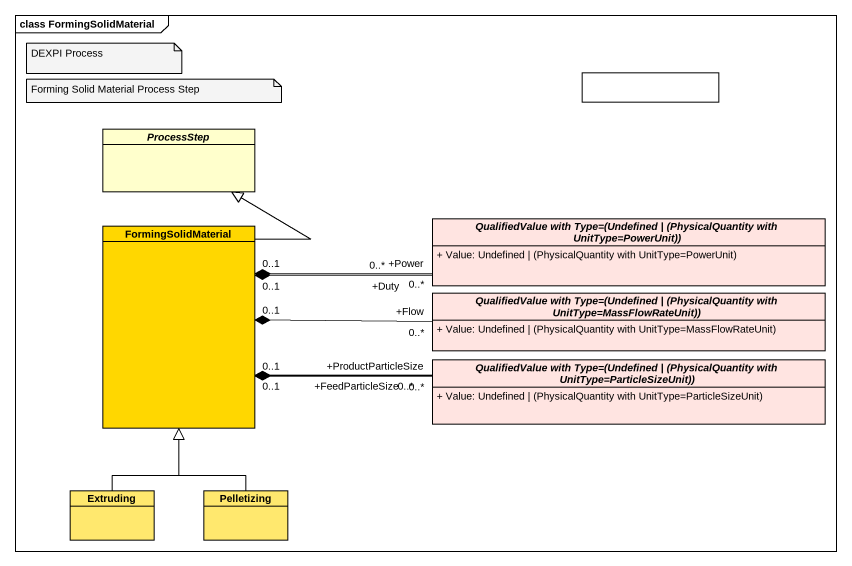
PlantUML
@startuml
mainframe class FormingSolidMaterial
allowmixing
hide circle
hide empty members
skinparam classAttributeIconSize 0
rectangle " " as rectangle1
abstract class ProcessStep
abstract class "QualifiedValue with Type=(Undefined | (PhysicalQuantity with UnitType=PowerUnit))" as QualifiedValue_with_Type #FFE4E1 {
  {field} + Value: Undefined | (PhysicalQuantity with UnitType=PowerUnit)
}
class FormingSolidMaterial #FFD700
abstract class "QualifiedValue with Type=(Undefined | (PhysicalQuantity with UnitType=MassFlowRateUnit))" as QualifiedValue_with_Type_2 #FFE4E1 {
  {field} + Value: Undefined | (PhysicalQuantity with UnitType=MassFlowRateUnit)
}
abstract class "QualifiedValue with Type=(Undefined | (PhysicalQuantity with UnitType=ParticleSizeUnit))" as QualifiedValue_with_Type_3 #FFE4E1 {
  {field} + Value: Undefined | (PhysicalQuantity with UnitType=ParticleSizeUnit)
}
class Extruding #FFE86E
class Pelletizing #FFE86E
FormingSolidMaterial -up-|> ProcessStep
FormingSolidMaterial "0..1" *-right- "+Power\n0..*" QualifiedValue_with_Type
FormingSolidMaterial "0..1" *-right- "+Duty\n0..*" QualifiedValue_with_Type
FormingSolidMaterial "0..1" *-right- "+Flow\n0..*" QualifiedValue_with_Type_2
FormingSolidMaterial "0..1" *-right- "+ProductParticleSize\n0..*" QualifiedValue_with_Type_3
FormingSolidMaterial "0..1" *-right- "+FeedParticleSize\n0..*" QualifiedValue_with_Type_3
Extruding -up-|> FormingSolidMaterial
Pelletizing -up-|> FormingSolidMaterial
note as N1
  DEXPI Process
end note
note as N2
  Forming Solid Material Process Step
end note
@enduml
